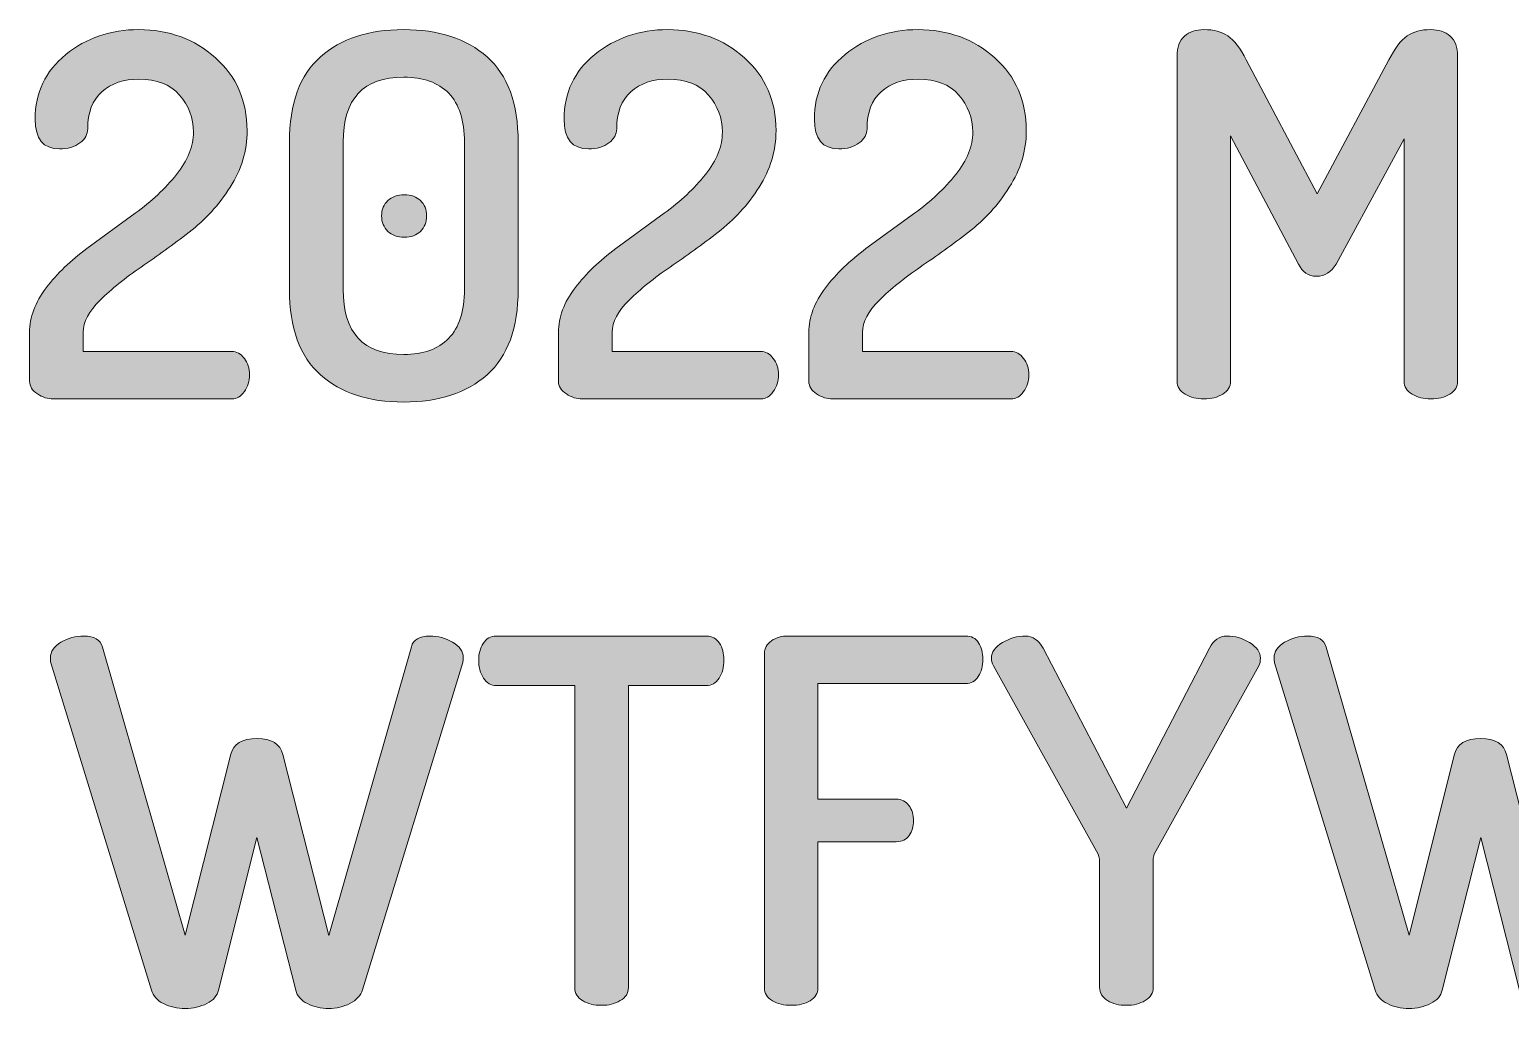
# Model space of a CAD drawing. Header units: inches. Extents: x 407.8 to 484.6, y -319.6 to -305.3.
# Drawn here: x 433.64 to 446.03, y -313.63 to -305.43 of the extents above; entities that cross this region are included whole.
import ezdxf

# ---------------------------------------------------------------- set-up
doc = ezdxf.new("R2010")
doc.units = ezdxf.units.IN
doc.header["$MEASUREMENT"] = 0
doc.layers.add('Layer 1', color=7, linetype='Continuous')

msp = doc.modelspace()

# ---------------------------------------------------------------- hatches: boundary and pattern name
at = {"layer": 'Layer 1', "true_color": 0xffffff}
h = msp.add_hatch(color=7, dxfattribs=at)
h.dxf.hatch_style = 2
edge = h.paths.add_edge_path()
edge.add_spline(control_points=[(433.638, -308.375), (433.638, -308.375), (433.638, -307.965), (433.638, -307.965), (433.638, -307.839), (433.684, -307.715), (433.777, -307.593), (433.869, -307.472), (433.982, -307.362), (434.117, -307.264), (434.117, -307.264), (434.523, -306.968), (434.523, -306.968), (434.659, -306.869), (434.774, -306.761), (434.868, -306.642), (434.963, -306.524), (435.01, -306.406), (435.01, -306.287), (435.01, -306.169), (434.971, -306.066), (434.894, -305.977), (434.816, -305.888), (434.702, -305.844), (434.553, -305.844), (434.426, -305.844), (434.323, -305.879), (434.244, -305.949), (434.165, -306.019), (434.125, -306.123), (434.125, -306.26), (434.125, -306.305), (434.103, -306.344), (434.06, -306.378), (434.016, -306.411), (433.959, -306.428), (433.888, -306.428), (433.753, -306.428), (433.685, -306.345), (433.685, -306.178), (433.685, -305.958), (433.77, -305.778), (433.941, -305.638), (434.112, -305.499), (434.316, -305.429), (434.553, -305.429), (434.804, -305.429), (435.018, -305.508), (435.194, -305.665), (435.37, -305.822), (435.459, -306.025), (435.459, -306.275), (435.459, -306.444), (435.411, -306.602), (435.317, -306.75), (435.222, -306.898), (435.108, -307.023), (434.974, -307.126), (434.84, -307.229), (434.706, -307.326), (434.572, -307.418), (434.438, -307.509), (434.324, -307.602), (434.229, -307.695), (434.134, -307.788), (434.087, -307.878), (434.087, -307.965), (434.087, -307.965), (434.087, -308.126), (434.087, -308.126), (434.087, -308.126), (435.332, -308.126), (435.332, -308.126), (435.371, -308.126), (435.406, -308.144), (435.436, -308.183), (435.465, -308.221), (435.48, -308.267), (435.48, -308.32), (435.48, -308.374), (435.465, -308.421), (435.436, -308.462), (435.406, -308.503), (435.372, -308.523), (435.333, -308.523), (435.333, -308.523), (433.836, -308.523), (433.836, -308.523), (433.791, -308.523), (433.747, -308.509), (433.704, -308.481), (433.66, -308.453), (433.638, -308.418), (433.638, -308.375)], knot_values=[0, 0, 0, 0, 1, 1, 1, 2, 2, 2, 3, 3, 3, 4, 4, 4, 5, 5, 5, 6, 6, 6, 7, 7, 7, 8, 8, 8, 9, 9, 9, 10, 10, 10, 11, 11, 11, 12, 12, 12, 13, 13, 13, 14, 14, 14, 15, 15, 15, 16, 16, 16, 17, 17, 17, 18, 18, 18, 19, 19, 19, 20, 20, 20, 21, 21, 21, 22, 22, 22, 23, 23, 23, 24, 24, 24, 25, 25, 25, 26, 26, 26, 27, 27, 27, 28, 28, 28, 29, 29, 29, 30, 30, 30, 31, 31, 31, 31], degree=3, periodic=1)
h = msp.add_hatch(color=7, dxfattribs=at)
h.dxf.hatch_style = 2
edge = h.paths.add_edge_path()
edge.add_spline(control_points=[(435.814, -307.605), (435.814, -307.605), (435.814, -306.373), (435.814, -306.373), (435.814, -306.048), (435.901, -305.81), (436.073, -305.657), (436.245, -305.505), (436.477, -305.429), (436.77, -305.429), (437.062, -305.429), (437.295, -305.505), (437.468, -305.657), (437.641, -305.81), (437.728, -306.048), (437.728, -306.373), (437.728, -306.373), (437.728, -307.605), (437.728, -307.605), (437.728, -307.929), (437.641, -308.168), (437.468, -308.32), (437.295, -308.473), (437.062, -308.549), (436.77, -308.549), (436.477, -308.549), (436.245, -308.473), (436.073, -308.32), (435.901, -308.168), (435.814, -307.929), (435.814, -307.605)], knot_values=[0, 0, 0, 0, 1, 1, 1, 2, 2, 2, 3, 3, 3, 4, 4, 4, 5, 5, 5, 6, 6, 6, 7, 7, 7, 8, 8, 8, 9, 9, 9, 10, 10, 10, 10], degree=3, periodic=1)
edge = h.paths.add_edge_path()
edge.add_spline(control_points=[(436.263, -307.605), (436.263, -307.969), (436.432, -308.151), (436.771, -308.151), (436.933, -308.151), (437.059, -308.106), (437.147, -308.015), (437.235, -307.925), (437.279, -307.788), (437.279, -307.605), (437.279, -307.605), (437.279, -306.373), (437.279, -306.373), (437.279, -306.19), (437.235, -306.053), (437.147, -305.962), (437.059, -305.872), (436.933, -305.827), (436.771, -305.827), (436.432, -305.827), (436.263, -306.009), (436.263, -306.373), (436.263, -306.373), (436.263, -307.605), (436.263, -307.605)], knot_values=[0, 0, 0, 0, 1, 1, 1, 2, 2, 2, 3, 3, 3, 4, 4, 4, 5, 5, 5, 6, 6, 6, 7, 7, 7, 8, 8, 8, 8], degree=3, periodic=1)
edge = h.paths.add_edge_path()
edge.add_spline(control_points=[(436.638, -307.119), (436.603, -307.085), (436.585, -307.042), (436.585, -306.989), (436.585, -306.936), (436.603, -306.893), (436.638, -306.861), (436.673, -306.829), (436.719, -306.813), (436.775, -306.813), (436.832, -306.813), (436.877, -306.829), (436.911, -306.861), (436.945, -306.893), (436.962, -306.936), (436.962, -306.989), (436.962, -307.042), (436.945, -307.085), (436.911, -307.119), (436.877, -307.152), (436.832, -307.169), (436.775, -307.169), (436.719, -307.169), (436.673, -307.152), (436.638, -307.119)], knot_values=[0, 0, 0, 0, 1, 1, 1, 2, 2, 2, 3, 3, 3, 4, 4, 4, 5, 5, 5, 6, 6, 6, 7, 7, 7, 8, 8, 8, 8], degree=3, periodic=1)
h = msp.add_hatch(color=7, dxfattribs=at)
h.dxf.hatch_style = 2
edge = h.paths.add_edge_path()
edge.add_spline(control_points=[(438.066, -308.375), (438.066, -308.375), (438.066, -307.965), (438.066, -307.965), (438.066, -307.839), (438.112, -307.715), (438.205, -307.593), (438.297, -307.472), (438.41, -307.362), (438.545, -307.264), (438.545, -307.264), (438.951, -306.968), (438.951, -306.968), (439.087, -306.869), (439.202, -306.761), (439.296, -306.642), (439.391, -306.524), (439.438, -306.406), (439.438, -306.287), (439.438, -306.169), (439.399, -306.066), (439.322, -305.977), (439.244, -305.888), (439.13, -305.844), (438.981, -305.844), (438.854, -305.844), (438.751, -305.879), (438.672, -305.949), (438.593, -306.019), (438.553, -306.123), (438.553, -306.26), (438.553, -306.305), (438.531, -306.344), (438.488, -306.378), (438.444, -306.411), (438.387, -306.428), (438.316, -306.428), (438.181, -306.428), (438.113, -306.345), (438.113, -306.178), (438.113, -305.958), (438.198, -305.778), (438.369, -305.638), (438.54, -305.499), (438.744, -305.429), (438.981, -305.429), (439.232, -305.429), (439.446, -305.508), (439.622, -305.665), (439.798, -305.822), (439.887, -306.025), (439.887, -306.275), (439.887, -306.444), (439.839, -306.602), (439.745, -306.75), (439.65, -306.898), (439.536, -307.023), (439.402, -307.126), (439.268, -307.229), (439.134, -307.326), (439, -307.418), (438.866, -307.509), (438.752, -307.602), (438.657, -307.695), (438.562, -307.788), (438.515, -307.878), (438.515, -307.965), (438.515, -307.965), (438.515, -308.126), (438.515, -308.126), (438.515, -308.126), (439.76, -308.126), (439.76, -308.126), (439.799, -308.126), (439.834, -308.144), (439.864, -308.183), (439.893, -308.221), (439.908, -308.267), (439.908, -308.32), (439.908, -308.374), (439.893, -308.421), (439.864, -308.462), (439.834, -308.503), (439.8, -308.523), (439.761, -308.523), (439.761, -308.523), (438.264, -308.523), (438.264, -308.523), (438.219, -308.523), (438.175, -308.509), (438.132, -308.481), (438.088, -308.453), (438.066, -308.418), (438.066, -308.375)], knot_values=[0, 0, 0, 0, 1, 1, 1, 2, 2, 2, 3, 3, 3, 4, 4, 4, 5, 5, 5, 6, 6, 6, 7, 7, 7, 8, 8, 8, 9, 9, 9, 10, 10, 10, 11, 11, 11, 12, 12, 12, 13, 13, 13, 14, 14, 14, 15, 15, 15, 16, 16, 16, 17, 17, 17, 18, 18, 18, 19, 19, 19, 20, 20, 20, 21, 21, 21, 22, 22, 22, 23, 23, 23, 24, 24, 24, 25, 25, 25, 26, 26, 26, 27, 27, 27, 28, 28, 28, 29, 29, 29, 30, 30, 30, 31, 31, 31, 31], degree=3, periodic=1)
h = msp.add_hatch(color=7, dxfattribs=at)
h.dxf.hatch_style = 2
edge = h.paths.add_edge_path()
edge.add_spline(control_points=[(440.162, -308.375), (440.162, -308.375), (440.162, -307.965), (440.162, -307.965), (440.162, -307.839), (440.208, -307.715), (440.3, -307.593), (440.392, -307.472), (440.506, -307.362), (440.64, -307.264), (440.64, -307.264), (441.047, -306.968), (441.047, -306.968), (441.182, -306.869), (441.297, -306.761), (441.392, -306.642), (441.486, -306.524), (441.534, -306.406), (441.534, -306.287), (441.534, -306.169), (441.495, -306.066), (441.417, -305.977), (441.339, -305.888), (441.226, -305.844), (441.076, -305.844), (440.949, -305.844), (440.846, -305.879), (440.767, -305.949), (440.688, -306.019), (440.649, -306.123), (440.649, -306.26), (440.649, -306.305), (440.627, -306.344), (440.583, -306.378), (440.539, -306.411), (440.482, -306.428), (440.412, -306.428), (440.276, -306.428), (440.208, -306.345), (440.208, -306.178), (440.208, -305.958), (440.294, -305.778), (440.465, -305.638), (440.635, -305.499), (440.839, -305.429), (441.076, -305.429), (441.327, -305.429), (441.541, -305.508), (441.718, -305.665), (441.894, -305.822), (441.982, -306.025), (441.982, -306.275), (441.982, -306.444), (441.935, -306.602), (441.84, -306.75), (441.746, -306.898), (441.632, -307.023), (441.498, -307.126), (441.363, -307.229), (441.229, -307.326), (441.095, -307.418), (440.961, -307.509), (440.847, -307.602), (440.752, -307.695), (440.658, -307.788), (440.611, -307.878), (440.611, -307.965), (440.611, -307.965), (440.611, -308.126), (440.611, -308.126), (440.611, -308.126), (441.855, -308.126), (441.855, -308.126), (441.895, -308.126), (441.929, -308.144), (441.959, -308.183), (441.989, -308.221), (442.004, -308.267), (442.004, -308.32), (442.004, -308.374), (441.989, -308.421), (441.959, -308.462), (441.93, -308.503), (441.896, -308.523), (441.856, -308.523), (441.856, -308.523), (440.36, -308.523), (440.36, -308.523), (440.315, -308.523), (440.27, -308.509), (440.227, -308.481), (440.184, -308.453), (440.162, -308.418), (440.162, -308.375)], knot_values=[0, 0, 0, 0, 1, 1, 1, 2, 2, 2, 3, 3, 3, 4, 4, 4, 5, 5, 5, 6, 6, 6, 7, 7, 7, 8, 8, 8, 9, 9, 9, 10, 10, 10, 11, 11, 11, 12, 12, 12, 13, 13, 13, 14, 14, 14, 15, 15, 15, 16, 16, 16, 17, 17, 17, 18, 18, 18, 19, 19, 19, 20, 20, 20, 21, 21, 21, 22, 22, 22, 23, 23, 23, 24, 24, 24, 25, 25, 25, 26, 26, 26, 27, 27, 27, 28, 28, 28, 29, 29, 29, 30, 30, 30, 31, 31, 31, 31], degree=3, periodic=1)
h = msp.add_hatch(color=7, dxfattribs=at)
h.dxf.hatch_style = 2
edge = h.paths.add_edge_path()
edge.add_spline(control_points=[(443.244, -308.375), (443.244, -308.375), (443.244, -305.653), (443.244, -305.653), (443.244, -305.577), (443.265, -305.521), (443.307, -305.484), (443.35, -305.447), (443.403, -305.429), (443.468, -305.429), (443.55, -305.429), (443.617, -305.446), (443.669, -305.482), (443.721, -305.517), (443.773, -305.584), (443.824, -305.683), (443.824, -305.683), (444.416, -306.805), (444.416, -306.805), (444.416, -306.805), (445.017, -305.683), (445.017, -305.683), (445.068, -305.584), (445.119, -305.517), (445.17, -305.482), (445.221, -305.446), (445.287, -305.429), (445.369, -305.429), (445.434, -305.429), (445.487, -305.447), (445.53, -305.484), (445.572, -305.521), (445.593, -305.577), (445.593, -305.653), (445.593, -305.653), (445.593, -308.375), (445.593, -308.375), (445.593, -308.42), (445.571, -308.456), (445.528, -308.483), (445.484, -308.51), (445.431, -308.523), (445.369, -308.523), (445.31, -308.523), (445.257, -308.51), (445.212, -308.483), (445.167, -308.456), (445.145, -308.42), (445.145, -308.375), (445.145, -308.375), (445.145, -306.343), (445.145, -306.343), (445.145, -306.343), (444.577, -307.393), (444.577, -307.393), (444.535, -307.461), (444.48, -307.495), (444.412, -307.495), (444.344, -307.495), (444.294, -307.461), (444.26, -307.393), (444.26, -307.393), (443.692, -306.318), (443.692, -306.318), (443.692, -306.318), (443.692, -308.375), (443.692, -308.375), (443.692, -308.42), (443.671, -308.456), (443.627, -308.483), (443.583, -308.51), (443.53, -308.523), (443.468, -308.523), (443.409, -308.523), (443.357, -308.51), (443.311, -308.483), (443.266, -308.456), (443.244, -308.42), (443.244, -308.375)], knot_values=[0, 0, 0, 0, 1, 1, 1, 2, 2, 2, 3, 3, 3, 4, 4, 4, 5, 5, 5, 6, 6, 6, 7, 7, 7, 8, 8, 8, 9, 9, 9, 10, 10, 10, 11, 11, 11, 12, 12, 12, 13, 13, 13, 14, 14, 14, 15, 15, 15, 16, 16, 16, 17, 17, 17, 18, 18, 18, 19, 19, 19, 20, 20, 20, 21, 21, 21, 22, 22, 22, 23, 23, 23, 24, 24, 24, 25, 25, 25, 26, 26, 26, 26], degree=3, periodic=1)
h = msp.add_hatch(color=7, dxfattribs=at)
h.dxf.hatch_style = 2
edge = h.paths.add_edge_path()
edge.add_spline(control_points=[(433.812, -310.691), (433.812, -310.64), (433.842, -310.597), (433.901, -310.562), (433.96, -310.526), (434.024, -310.509), (434.092, -310.509), (434.179, -310.509), (434.231, -310.54), (434.248, -310.602), (434.248, -310.602), (434.942, -313.015), (434.942, -313.015), (434.942, -313.015), (435.323, -311.5), (435.323, -311.5), (435.343, -311.412), (435.416, -311.368), (435.543, -311.368), (435.664, -311.368), (435.736, -311.413), (435.758, -311.502), (435.758, -311.502), (436.143, -313.018), (436.143, -313.018), (436.143, -313.018), (436.834, -310.599), (436.834, -310.599), (436.851, -310.539), (436.903, -310.509), (436.99, -310.509), (437.058, -310.509), (437.121, -310.526), (437.18, -310.561), (437.239, -310.596), (437.268, -310.638), (437.268, -310.688), (437.268, -310.708), (437.267, -310.722), (437.264, -310.73), (437.264, -310.73), (436.426, -313.473), (436.426, -313.473), (436.41, -313.522), (436.374, -313.561), (436.32, -313.588), (436.266, -313.615), (436.206, -313.629), (436.142, -313.629), (436.078, -313.629), (436.019, -313.615), (435.965, -313.589), (435.911, -313.562), (435.878, -313.525), (435.867, -313.477), (435.867, -313.477), (435.541, -312.196), (435.541, -312.196), (435.541, -312.196), (435.22, -313.475), (435.22, -313.475), (435.209, -313.523), (435.176, -313.561), (435.122, -313.588), (435.069, -313.615), (435.008, -313.629), (434.941, -313.629), (434.874, -313.629), (434.814, -313.615), (434.76, -313.589), (434.707, -313.562), (434.673, -313.525), (434.659, -313.476), (434.659, -313.476), (433.816, -310.733), (433.816, -310.733), (433.813, -310.725), (433.812, -310.711), (433.812, -310.691)], knot_values=[0, 0, 0, 0, 1, 1, 1, 2, 2, 2, 3, 3, 3, 4, 4, 4, 5, 5, 5, 6, 6, 6, 7, 7, 7, 8, 8, 8, 9, 9, 9, 10, 10, 10, 11, 11, 11, 12, 12, 12, 13, 13, 13, 14, 14, 14, 15, 15, 15, 16, 16, 16, 17, 17, 17, 18, 18, 18, 19, 19, 19, 20, 20, 20, 21, 21, 21, 22, 22, 22, 23, 23, 23, 24, 24, 24, 25, 25, 25, 26, 26, 26, 26], degree=3, periodic=1)
h = msp.add_hatch(color=7, dxfattribs=at)
h.dxf.hatch_style = 2
edge = h.paths.add_edge_path()
edge.add_spline(control_points=[(437.398, -310.714), (437.398, -310.66), (437.41, -310.612), (437.436, -310.571), (437.461, -310.53), (437.498, -310.509), (437.546, -310.509), (437.546, -310.509), (439.303, -310.509), (439.303, -310.509), (439.351, -310.509), (439.387, -310.529), (439.413, -310.569), (439.438, -310.609), (439.451, -310.656), (439.451, -310.71), (439.451, -310.77), (439.437, -310.82), (439.411, -310.862), (439.384, -310.903), (439.348, -310.924), (439.303, -310.924), (439.303, -310.924), (438.651, -310.924), (438.651, -310.924), (438.651, -310.924), (438.651, -313.455), (438.651, -313.455), (438.651, -313.501), (438.628, -313.537), (438.583, -313.563), (438.538, -313.59), (438.486, -313.603), (438.426, -313.603), (438.364, -313.603), (438.311, -313.59), (438.267, -313.563), (438.224, -313.537), (438.202, -313.501), (438.202, -313.455), (438.202, -313.455), (438.202, -310.924), (438.202, -310.924), (438.202, -310.924), (437.546, -310.924), (437.546, -310.924), (437.501, -310.924), (437.465, -310.903), (437.438, -310.862), (437.411, -310.82), (437.398, -310.771), (437.398, -310.714)], knot_values=[0, 0, 0, 0, 1, 1, 1, 2, 2, 2, 3, 3, 3, 4, 4, 4, 5, 5, 5, 6, 6, 6, 7, 7, 7, 8, 8, 8, 9, 9, 9, 10, 10, 10, 11, 11, 11, 12, 12, 12, 13, 13, 13, 14, 14, 14, 15, 15, 15, 16, 16, 16, 17, 17, 17, 17], degree=3, periodic=1)
h = msp.add_hatch(color=7, dxfattribs=at)
h.dxf.hatch_style = 2
edge = h.paths.add_edge_path()
edge.add_spline(control_points=[(439.79, -313.455), (439.79, -313.455), (439.79, -310.657), (439.79, -310.657), (439.79, -310.612), (439.809, -310.576), (439.849, -310.549), (439.888, -310.522), (439.935, -310.509), (439.988, -310.509), (439.988, -310.509), (441.474, -310.509), (441.474, -310.509), (441.522, -310.509), (441.558, -310.528), (441.582, -310.566), (441.606, -310.604), (441.618, -310.65), (441.618, -310.704), (441.618, -310.76), (441.606, -310.808), (441.58, -310.848), (441.555, -310.887), (441.519, -310.907), (441.474, -310.907), (441.474, -310.907), (440.238, -310.907), (440.238, -310.907), (440.238, -310.907), (440.238, -311.876), (440.238, -311.876), (440.238, -311.876), (440.894, -311.876), (440.894, -311.876), (440.939, -311.876), (440.975, -311.894), (441, -311.929), (441.026, -311.964), (441.038, -312.007), (441.038, -312.058), (441.038, -312.103), (441.026, -312.144), (441.002, -312.179), (440.978, -312.214), (440.942, -312.232), (440.894, -312.232), (440.894, -312.232), (440.238, -312.232), (440.238, -312.232), (440.238, -312.232), (440.238, -313.455), (440.238, -313.455), (440.238, -313.503), (440.216, -313.54), (440.173, -313.565), (440.129, -313.591), (440.076, -313.603), (440.014, -313.603), (439.955, -313.603), (439.902, -313.591), (439.857, -313.565), (439.812, -313.54), (439.79, -313.503), (439.79, -313.455)], knot_values=[0, 0, 0, 0, 1, 1, 1, 2, 2, 2, 3, 3, 3, 4, 4, 4, 5, 5, 5, 6, 6, 6, 7, 7, 7, 8, 8, 8, 9, 9, 9, 10, 10, 10, 11, 11, 11, 12, 12, 12, 13, 13, 13, 14, 14, 14, 15, 15, 15, 16, 16, 16, 17, 17, 17, 18, 18, 18, 19, 19, 19, 20, 20, 20, 21, 21, 21, 21], degree=3, periodic=1)
h = msp.add_hatch(color=7, dxfattribs=at)
h.dxf.hatch_style = 2
edge = h.paths.add_edge_path()
edge.add_spline(control_points=[(441.69, -310.695), (441.69, -310.644), (441.721, -310.601), (441.783, -310.564), (441.845, -310.527), (441.909, -310.509), (441.974, -310.509), (442.036, -310.509), (442.085, -310.543), (442.122, -310.61), (442.122, -310.61), (442.821, -311.952), (442.821, -311.952), (442.821, -311.952), (443.515, -310.61), (443.515, -310.61), (443.549, -310.543), (443.598, -310.509), (443.663, -310.509), (443.728, -310.509), (443.791, -310.527), (443.851, -310.564), (443.912, -310.601), (443.942, -310.644), (443.942, -310.695), (443.942, -310.721), (443.938, -310.742), (443.93, -310.759), (443.93, -310.759), (443.053, -312.338), (443.053, -312.338), (443.048, -312.355), (443.045, -312.37), (443.045, -312.384), (443.045, -312.384), (443.045, -313.455), (443.045, -313.455), (443.045, -313.5), (443.022, -313.536), (442.977, -313.563), (442.932, -313.59), (442.88, -313.603), (442.821, -313.603), (442.759, -313.603), (442.706, -313.59), (442.662, -313.563), (442.618, -313.536), (442.596, -313.5), (442.596, -313.455), (442.596, -313.455), (442.596, -312.384), (442.596, -312.384), (442.596, -312.379), (442.592, -312.363), (442.583, -312.338), (442.583, -312.338), (441.707, -310.759), (441.707, -310.759), (441.696, -310.736), (441.69, -310.715), (441.69, -310.695)], knot_values=[0, 0, 0, 0, 1, 1, 1, 2, 2, 2, 3, 3, 3, 4, 4, 4, 5, 5, 5, 6, 6, 6, 7, 7, 7, 8, 8, 8, 9, 9, 9, 10, 10, 10, 11, 11, 11, 12, 12, 12, 13, 13, 13, 14, 14, 14, 15, 15, 15, 16, 16, 16, 17, 17, 17, 18, 18, 18, 19, 19, 19, 20, 20, 20, 20], degree=3, periodic=1)
h = msp.add_hatch(color=7, dxfattribs=at)
h.dxf.hatch_style = 2
edge = h.paths.add_edge_path()
edge.add_spline(control_points=[(444.057, -310.691), (444.057, -310.64), (444.086, -310.597), (444.145, -310.562), (444.205, -310.526), (444.268, -310.509), (444.336, -310.509), (444.424, -310.509), (444.476, -310.54), (444.493, -310.602), (444.493, -310.602), (445.187, -313.015), (445.187, -313.015), (445.187, -313.015), (445.568, -311.5), (445.568, -311.5), (445.587, -311.412), (445.66, -311.368), (445.787, -311.368), (445.909, -311.368), (445.98, -311.413), (446.002, -311.502), (446.002, -311.502), (446.387, -313.018), (446.387, -313.018), (446.387, -313.018), (447.079, -310.599), (447.079, -310.599), (447.096, -310.539), (447.148, -310.509), (447.235, -310.509), (447.302, -310.509), (447.365, -310.526), (447.424, -310.561), (447.483, -310.596), (447.513, -310.638), (447.513, -310.688), (447.513, -310.708), (447.511, -310.722), (447.508, -310.73), (447.508, -310.73), (446.671, -313.473), (446.671, -313.473), (446.654, -313.522), (446.619, -313.561), (446.564, -313.588), (446.51, -313.615), (446.451, -313.629), (446.387, -313.629), (446.323, -313.629), (446.264, -313.615), (446.209, -313.589), (446.155, -313.562), (446.122, -313.525), (446.111, -313.477), (446.111, -313.477), (445.786, -312.196), (445.786, -312.196), (445.786, -312.196), (445.464, -313.475), (445.464, -313.475), (445.453, -313.523), (445.421, -313.561), (445.367, -313.588), (445.313, -313.615), (445.253, -313.629), (445.186, -313.629), (445.119, -313.629), (445.058, -313.615), (445.005, -313.589), (444.951, -313.562), (444.917, -313.525), (444.903, -313.476), (444.903, -313.476), (444.061, -310.733), (444.061, -310.733), (444.058, -310.725), (444.057, -310.711), (444.057, -310.691)], knot_values=[0, 0, 0, 0, 1, 1, 1, 2, 2, 2, 3, 3, 3, 4, 4, 4, 5, 5, 5, 6, 6, 6, 7, 7, 7, 8, 8, 8, 9, 9, 9, 10, 10, 10, 11, 11, 11, 12, 12, 12, 13, 13, 13, 14, 14, 14, 15, 15, 15, 16, 16, 16, 17, 17, 17, 18, 18, 18, 19, 19, 19, 20, 20, 20, 21, 21, 21, 22, 22, 22, 23, 23, 23, 24, 24, 24, 25, 25, 25, 26, 26, 26, 26], degree=3, periodic=1)

# ---------------------------------------------------------------- linework, layer by layer
at = {"layer": 'Layer 1', "lineweight": 0}
for points, knots in [([(433.638, -308.375), (433.638, -308.375), (433.638, -307.965), (433.638, -307.965), (433.638, -307.839), (433.684, -307.715), (433.777, -307.593), (433.869, -307.472), (433.982, -307.362), (434.117, -307.264), (434.117, -307.264), (434.523, -306.968), (434.523, -306.968), (434.659, -306.869), (434.774, -306.761), (434.868, -306.642), (434.963, -306.524), (435.01, -306.406), (435.01, -306.287), (435.01, -306.169), (434.971, -306.066), (434.894, -305.977), (434.816, -305.888), (434.702, -305.844), (434.553, -305.844), (434.426, -305.844), (434.323, -305.879), (434.244, -305.949), (434.165, -306.019), (434.125, -306.123), (434.125, -306.26), (434.125, -306.305), (434.103, -306.344), (434.06, -306.378), (434.016, -306.411), (433.959, -306.428), (433.888, -306.428), (433.753, -306.428), (433.685, -306.345), (433.685, -306.178), (433.685, -305.958), (433.77, -305.778), (433.941, -305.638), (434.112, -305.499), (434.316, -305.429), (434.553, -305.429), (434.804, -305.429), (435.018, -305.508), (435.194, -305.665), (435.37, -305.822), (435.459, -306.025), (435.459, -306.275), (435.459, -306.444), (435.411, -306.602), (435.317, -306.75), (435.222, -306.898), (435.108, -307.023), (434.974, -307.126), (434.84, -307.229), (434.706, -307.326), (434.572, -307.418), (434.438, -307.509), (434.324, -307.602), (434.229, -307.695), (434.134, -307.788), (434.087, -307.878), (434.087, -307.965), (434.087, -307.965), (434.087, -308.126), (434.087, -308.126), (434.087, -308.126), (435.332, -308.126), (435.332, -308.126), (435.371, -308.126), (435.406, -308.144), (435.436, -308.183), (435.465, -308.221), (435.48, -308.267), (435.48, -308.32), (435.48, -308.374), (435.465, -308.421), (435.436, -308.462), (435.406, -308.503), (435.372, -308.523), (435.333, -308.523), (435.333, -308.523), (433.836, -308.523), (433.836, -308.523), (433.791, -308.523), (433.747, -308.509), (433.704, -308.481), (433.66, -308.453), (433.638, -308.418), (433.638, -308.375)], [0, 0, 0, 0, 1, 1, 1, 2, 2, 2, 3, 3, 3, 4, 4, 4, 5, 5, 5, 6, 6, 6, 7, 7, 7, 8, 8, 8, 9, 9, 9, 10, 10, 10, 11, 11, 11, 12, 12, 12, 13, 13, 13, 14, 14, 14, 15, 15, 15, 16, 16, 16, 17, 17, 17, 18, 18, 18, 19, 19, 19, 20, 20, 20, 21, 21, 21, 22, 22, 22, 23, 23, 23, 24, 24, 24, 25, 25, 25, 26, 26, 26, 27, 27, 27, 28, 28, 28, 29, 29, 29, 30, 30, 30, 31, 31, 31, 31]), ([(435.814, -307.605), (435.814, -307.605), (435.814, -306.373), (435.814, -306.373), (435.814, -306.048), (435.901, -305.81), (436.073, -305.657), (436.245, -305.505), (436.477, -305.429), (436.77, -305.429), (437.062, -305.429), (437.295, -305.505), (437.468, -305.657), (437.641, -305.81), (437.728, -306.048), (437.728, -306.373), (437.728, -306.373), (437.728, -307.605), (437.728, -307.605), (437.728, -307.929), (437.641, -308.168), (437.468, -308.32), (437.295, -308.473), (437.062, -308.549), (436.77, -308.549), (436.477, -308.549), (436.245, -308.473), (436.073, -308.32), (435.901, -308.168), (435.814, -307.929), (435.814, -307.605)], [0, 0, 0, 0, 1, 1, 1, 2, 2, 2, 3, 3, 3, 4, 4, 4, 5, 5, 5, 6, 6, 6, 7, 7, 7, 8, 8, 8, 9, 9, 9, 10, 10, 10, 10]), ([(438.066, -308.375), (438.066, -308.375), (438.066, -307.965), (438.066, -307.965), (438.066, -307.839), (438.112, -307.715), (438.205, -307.593), (438.297, -307.472), (438.41, -307.362), (438.545, -307.264), (438.545, -307.264), (438.951, -306.968), (438.951, -306.968), (439.087, -306.869), (439.202, -306.761), (439.296, -306.642), (439.391, -306.524), (439.438, -306.406), (439.438, -306.287), (439.438, -306.169), (439.399, -306.066), (439.322, -305.977), (439.244, -305.888), (439.13, -305.844), (438.981, -305.844), (438.854, -305.844), (438.751, -305.879), (438.672, -305.949), (438.593, -306.019), (438.553, -306.123), (438.553, -306.26), (438.553, -306.305), (438.531, -306.344), (438.488, -306.378), (438.444, -306.411), (438.387, -306.428), (438.316, -306.428), (438.181, -306.428), (438.113, -306.345), (438.113, -306.178), (438.113, -305.958), (438.198, -305.778), (438.369, -305.638), (438.54, -305.499), (438.744, -305.429), (438.981, -305.429), (439.232, -305.429), (439.446, -305.508), (439.622, -305.665), (439.798, -305.822), (439.887, -306.025), (439.887, -306.275), (439.887, -306.444), (439.839, -306.602), (439.745, -306.75), (439.65, -306.898), (439.536, -307.023), (439.402, -307.126), (439.268, -307.229), (439.134, -307.326), (439, -307.418), (438.866, -307.509), (438.752, -307.602), (438.657, -307.695), (438.562, -307.788), (438.515, -307.878), (438.515, -307.965), (438.515, -307.965), (438.515, -308.126), (438.515, -308.126), (438.515, -308.126), (439.76, -308.126), (439.76, -308.126), (439.799, -308.126), (439.834, -308.144), (439.864, -308.183), (439.893, -308.221), (439.908, -308.267), (439.908, -308.32), (439.908, -308.374), (439.893, -308.421), (439.864, -308.462), (439.834, -308.503), (439.8, -308.523), (439.761, -308.523), (439.761, -308.523), (438.264, -308.523), (438.264, -308.523), (438.219, -308.523), (438.175, -308.509), (438.132, -308.481), (438.088, -308.453), (438.066, -308.418), (438.066, -308.375)], [0, 0, 0, 0, 1, 1, 1, 2, 2, 2, 3, 3, 3, 4, 4, 4, 5, 5, 5, 6, 6, 6, 7, 7, 7, 8, 8, 8, 9, 9, 9, 10, 10, 10, 11, 11, 11, 12, 12, 12, 13, 13, 13, 14, 14, 14, 15, 15, 15, 16, 16, 16, 17, 17, 17, 18, 18, 18, 19, 19, 19, 20, 20, 20, 21, 21, 21, 22, 22, 22, 23, 23, 23, 24, 24, 24, 25, 25, 25, 26, 26, 26, 27, 27, 27, 28, 28, 28, 29, 29, 29, 30, 30, 30, 31, 31, 31, 31]), ([(440.162, -308.375), (440.162, -308.375), (440.162, -307.965), (440.162, -307.965), (440.162, -307.839), (440.208, -307.715), (440.3, -307.593), (440.392, -307.472), (440.506, -307.362), (440.64, -307.264), (440.64, -307.264), (441.047, -306.968), (441.047, -306.968), (441.182, -306.869), (441.297, -306.761), (441.392, -306.642), (441.486, -306.524), (441.534, -306.406), (441.534, -306.287), (441.534, -306.169), (441.495, -306.066), (441.417, -305.977), (441.339, -305.888), (441.226, -305.844), (441.076, -305.844), (440.949, -305.844), (440.846, -305.879), (440.767, -305.949), (440.688, -306.019), (440.649, -306.123), (440.649, -306.26), (440.649, -306.305), (440.627, -306.344), (440.583, -306.378), (440.539, -306.411), (440.482, -306.428), (440.412, -306.428), (440.276, -306.428), (440.208, -306.345), (440.208, -306.178), (440.208, -305.958), (440.294, -305.778), (440.465, -305.638), (440.635, -305.499), (440.839, -305.429), (441.076, -305.429), (441.327, -305.429), (441.541, -305.508), (441.718, -305.665), (441.894, -305.822), (441.982, -306.025), (441.982, -306.275), (441.982, -306.444), (441.935, -306.602), (441.84, -306.75), (441.746, -306.898), (441.632, -307.023), (441.498, -307.126), (441.363, -307.229), (441.229, -307.326), (441.095, -307.418), (440.961, -307.509), (440.847, -307.602), (440.752, -307.695), (440.658, -307.788), (440.611, -307.878), (440.611, -307.965), (440.611, -307.965), (440.611, -308.126), (440.611, -308.126), (440.611, -308.126), (441.855, -308.126), (441.855, -308.126), (441.895, -308.126), (441.929, -308.144), (441.959, -308.183), (441.989, -308.221), (442.004, -308.267), (442.004, -308.32), (442.004, -308.374), (441.989, -308.421), (441.959, -308.462), (441.93, -308.503), (441.896, -308.523), (441.856, -308.523), (441.856, -308.523), (440.36, -308.523), (440.36, -308.523), (440.315, -308.523), (440.27, -308.509), (440.227, -308.481), (440.184, -308.453), (440.162, -308.418), (440.162, -308.375)], [0, 0, 0, 0, 1, 1, 1, 2, 2, 2, 3, 3, 3, 4, 4, 4, 5, 5, 5, 6, 6, 6, 7, 7, 7, 8, 8, 8, 9, 9, 9, 10, 10, 10, 11, 11, 11, 12, 12, 12, 13, 13, 13, 14, 14, 14, 15, 15, 15, 16, 16, 16, 17, 17, 17, 18, 18, 18, 19, 19, 19, 20, 20, 20, 21, 21, 21, 22, 22, 22, 23, 23, 23, 24, 24, 24, 25, 25, 25, 26, 26, 26, 27, 27, 27, 28, 28, 28, 29, 29, 29, 30, 30, 30, 31, 31, 31, 31]), ([(443.244, -308.375), (443.244, -308.375), (443.244, -305.653), (443.244, -305.653), (443.244, -305.577), (443.265, -305.521), (443.307, -305.484), (443.35, -305.447), (443.403, -305.429), (443.468, -305.429), (443.55, -305.429), (443.617, -305.446), (443.669, -305.482), (443.721, -305.517), (443.773, -305.584), (443.824, -305.683), (443.824, -305.683), (444.416, -306.805), (444.416, -306.805), (444.416, -306.805), (445.017, -305.683), (445.017, -305.683), (445.068, -305.584), (445.119, -305.517), (445.17, -305.482), (445.221, -305.446), (445.287, -305.429), (445.369, -305.429), (445.434, -305.429), (445.487, -305.447), (445.53, -305.484), (445.572, -305.521), (445.593, -305.577), (445.593, -305.653), (445.593, -305.653), (445.593, -308.375), (445.593, -308.375), (445.593, -308.42), (445.571, -308.456), (445.528, -308.483), (445.484, -308.51), (445.431, -308.523), (445.369, -308.523), (445.31, -308.523), (445.257, -308.51), (445.212, -308.483), (445.167, -308.456), (445.145, -308.42), (445.145, -308.375), (445.145, -308.375), (445.145, -306.343), (445.145, -306.343), (445.145, -306.343), (444.577, -307.393), (444.577, -307.393), (444.535, -307.461), (444.48, -307.495), (444.412, -307.495), (444.344, -307.495), (444.294, -307.461), (444.26, -307.393), (444.26, -307.393), (443.692, -306.318), (443.692, -306.318), (443.692, -306.318), (443.692, -308.375), (443.692, -308.375), (443.692, -308.42), (443.671, -308.456), (443.627, -308.483), (443.583, -308.51), (443.53, -308.523), (443.468, -308.523), (443.409, -308.523), (443.357, -308.51), (443.311, -308.483), (443.266, -308.456), (443.244, -308.42), (443.244, -308.375)], [0, 0, 0, 0, 1, 1, 1, 2, 2, 2, 3, 3, 3, 4, 4, 4, 5, 5, 5, 6, 6, 6, 7, 7, 7, 8, 8, 8, 9, 9, 9, 10, 10, 10, 11, 11, 11, 12, 12, 12, 13, 13, 13, 14, 14, 14, 15, 15, 15, 16, 16, 16, 17, 17, 17, 18, 18, 18, 19, 19, 19, 20, 20, 20, 21, 21, 21, 22, 22, 22, 23, 23, 23, 24, 24, 24, 25, 25, 25, 26, 26, 26, 26]), ([(436.263, -307.605), (436.263, -307.969), (436.432, -308.151), (436.771, -308.151), (436.933, -308.151), (437.059, -308.106), (437.147, -308.015), (437.235, -307.925), (437.279, -307.788), (437.279, -307.605), (437.279, -307.605), (437.279, -306.373), (437.279, -306.373), (437.279, -306.19), (437.235, -306.053), (437.147, -305.962), (437.059, -305.872), (436.933, -305.827), (436.771, -305.827), (436.432, -305.827), (436.263, -306.009), (436.263, -306.373), (436.263, -306.373), (436.263, -307.605), (436.263, -307.605)], [0, 0, 0, 0, 1, 1, 1, 2, 2, 2, 3, 3, 3, 4, 4, 4, 5, 5, 5, 6, 6, 6, 7, 7, 7, 8, 8, 8, 8]), ([(436.638, -307.119), (436.603, -307.085), (436.585, -307.042), (436.585, -306.989), (436.585, -306.936), (436.603, -306.893), (436.638, -306.861), (436.673, -306.829), (436.719, -306.813), (436.775, -306.813), (436.832, -306.813), (436.877, -306.829), (436.911, -306.861), (436.945, -306.893), (436.962, -306.936), (436.962, -306.989), (436.962, -307.042), (436.945, -307.085), (436.911, -307.119), (436.877, -307.152), (436.832, -307.169), (436.775, -307.169), (436.719, -307.169), (436.673, -307.152), (436.638, -307.119)], [0, 0, 0, 0, 1, 1, 1, 2, 2, 2, 3, 3, 3, 4, 4, 4, 5, 5, 5, 6, 6, 6, 7, 7, 7, 8, 8, 8, 8]), ([(433.812, -310.691), (433.812, -310.64), (433.842, -310.597), (433.901, -310.562), (433.96, -310.526), (434.024, -310.509), (434.092, -310.509), (434.179, -310.509), (434.231, -310.54), (434.248, -310.602), (434.248, -310.602), (434.942, -313.015), (434.942, -313.015), (434.942, -313.015), (435.323, -311.5), (435.323, -311.5), (435.343, -311.412), (435.416, -311.368), (435.543, -311.368), (435.664, -311.368), (435.736, -311.413), (435.758, -311.502), (435.758, -311.502), (436.143, -313.018), (436.143, -313.018), (436.143, -313.018), (436.834, -310.599), (436.834, -310.599), (436.851, -310.539), (436.903, -310.509), (436.99, -310.509), (437.058, -310.509), (437.121, -310.526), (437.18, -310.561), (437.239, -310.596), (437.268, -310.638), (437.268, -310.688), (437.268, -310.708), (437.267, -310.722), (437.264, -310.73), (437.264, -310.73), (436.426, -313.473), (436.426, -313.473), (436.41, -313.522), (436.374, -313.561), (436.32, -313.588), (436.266, -313.615), (436.206, -313.629), (436.142, -313.629), (436.078, -313.629), (436.019, -313.615), (435.965, -313.589), (435.911, -313.562), (435.878, -313.525), (435.867, -313.477), (435.867, -313.477), (435.541, -312.196), (435.541, -312.196), (435.541, -312.196), (435.22, -313.475), (435.22, -313.475), (435.209, -313.523), (435.176, -313.561), (435.122, -313.588), (435.069, -313.615), (435.008, -313.629), (434.941, -313.629), (434.874, -313.629), (434.814, -313.615), (434.76, -313.589), (434.707, -313.562), (434.673, -313.525), (434.659, -313.476), (434.659, -313.476), (433.816, -310.733), (433.816, -310.733), (433.813, -310.725), (433.812, -310.711), (433.812, -310.691)], [0, 0, 0, 0, 1, 1, 1, 2, 2, 2, 3, 3, 3, 4, 4, 4, 5, 5, 5, 6, 6, 6, 7, 7, 7, 8, 8, 8, 9, 9, 9, 10, 10, 10, 11, 11, 11, 12, 12, 12, 13, 13, 13, 14, 14, 14, 15, 15, 15, 16, 16, 16, 17, 17, 17, 18, 18, 18, 19, 19, 19, 20, 20, 20, 21, 21, 21, 22, 22, 22, 23, 23, 23, 24, 24, 24, 25, 25, 25, 26, 26, 26, 26]), ([(437.398, -310.714), (437.398, -310.66), (437.41, -310.612), (437.436, -310.571), (437.461, -310.53), (437.498, -310.509), (437.546, -310.509), (437.546, -310.509), (439.303, -310.509), (439.303, -310.509), (439.351, -310.509), (439.387, -310.529), (439.413, -310.569), (439.438, -310.609), (439.451, -310.656), (439.451, -310.71), (439.451, -310.77), (439.437, -310.82), (439.411, -310.862), (439.384, -310.903), (439.348, -310.924), (439.303, -310.924), (439.303, -310.924), (438.651, -310.924), (438.651, -310.924), (438.651, -310.924), (438.651, -313.455), (438.651, -313.455), (438.651, -313.501), (438.628, -313.537), (438.583, -313.563), (438.538, -313.59), (438.486, -313.603), (438.426, -313.603), (438.364, -313.603), (438.311, -313.59), (438.267, -313.563), (438.224, -313.537), (438.202, -313.501), (438.202, -313.455), (438.202, -313.455), (438.202, -310.924), (438.202, -310.924), (438.202, -310.924), (437.546, -310.924), (437.546, -310.924), (437.501, -310.924), (437.465, -310.903), (437.438, -310.862), (437.411, -310.82), (437.398, -310.771), (437.398, -310.714)], [0, 0, 0, 0, 1, 1, 1, 2, 2, 2, 3, 3, 3, 4, 4, 4, 5, 5, 5, 6, 6, 6, 7, 7, 7, 8, 8, 8, 9, 9, 9, 10, 10, 10, 11, 11, 11, 12, 12, 12, 13, 13, 13, 14, 14, 14, 15, 15, 15, 16, 16, 16, 17, 17, 17, 17]), ([(439.79, -313.455), (439.79, -313.455), (439.79, -310.657), (439.79, -310.657), (439.79, -310.612), (439.809, -310.576), (439.849, -310.549), (439.888, -310.522), (439.935, -310.509), (439.988, -310.509), (439.988, -310.509), (441.474, -310.509), (441.474, -310.509), (441.522, -310.509), (441.558, -310.528), (441.582, -310.566), (441.606, -310.604), (441.618, -310.65), (441.618, -310.704), (441.618, -310.76), (441.606, -310.808), (441.58, -310.848), (441.555, -310.887), (441.519, -310.907), (441.474, -310.907), (441.474, -310.907), (440.238, -310.907), (440.238, -310.907), (440.238, -310.907), (440.238, -311.876), (440.238, -311.876), (440.238, -311.876), (440.894, -311.876), (440.894, -311.876), (440.939, -311.876), (440.975, -311.894), (441, -311.929), (441.026, -311.964), (441.038, -312.007), (441.038, -312.058), (441.038, -312.103), (441.026, -312.144), (441.002, -312.179), (440.978, -312.214), (440.942, -312.232), (440.894, -312.232), (440.894, -312.232), (440.238, -312.232), (440.238, -312.232), (440.238, -312.232), (440.238, -313.455), (440.238, -313.455), (440.238, -313.503), (440.216, -313.54), (440.173, -313.565), (440.129, -313.591), (440.076, -313.603), (440.014, -313.603), (439.955, -313.603), (439.902, -313.591), (439.857, -313.565), (439.812, -313.54), (439.79, -313.503), (439.79, -313.455)], [0, 0, 0, 0, 1, 1, 1, 2, 2, 2, 3, 3, 3, 4, 4, 4, 5, 5, 5, 6, 6, 6, 7, 7, 7, 8, 8, 8, 9, 9, 9, 10, 10, 10, 11, 11, 11, 12, 12, 12, 13, 13, 13, 14, 14, 14, 15, 15, 15, 16, 16, 16, 17, 17, 17, 18, 18, 18, 19, 19, 19, 20, 20, 20, 21, 21, 21, 21]), ([(441.69, -310.695), (441.69, -310.644), (441.721, -310.601), (441.783, -310.564), (441.845, -310.527), (441.909, -310.509), (441.974, -310.509), (442.036, -310.509), (442.085, -310.543), (442.122, -310.61), (442.122, -310.61), (442.821, -311.952), (442.821, -311.952), (442.821, -311.952), (443.515, -310.61), (443.515, -310.61), (443.549, -310.543), (443.598, -310.509), (443.663, -310.509), (443.728, -310.509), (443.791, -310.527), (443.851, -310.564), (443.912, -310.601), (443.942, -310.644), (443.942, -310.695), (443.942, -310.721), (443.938, -310.742), (443.93, -310.759), (443.93, -310.759), (443.053, -312.338), (443.053, -312.338), (443.048, -312.355), (443.045, -312.37), (443.045, -312.384), (443.045, -312.384), (443.045, -313.455), (443.045, -313.455), (443.045, -313.5), (443.022, -313.536), (442.977, -313.563), (442.932, -313.59), (442.88, -313.603), (442.821, -313.603), (442.759, -313.603), (442.706, -313.59), (442.662, -313.563), (442.618, -313.536), (442.596, -313.5), (442.596, -313.455), (442.596, -313.455), (442.596, -312.384), (442.596, -312.384), (442.596, -312.379), (442.592, -312.363), (442.583, -312.338), (442.583, -312.338), (441.707, -310.759), (441.707, -310.759), (441.696, -310.736), (441.69, -310.715), (441.69, -310.695)], [0, 0, 0, 0, 1, 1, 1, 2, 2, 2, 3, 3, 3, 4, 4, 4, 5, 5, 5, 6, 6, 6, 7, 7, 7, 8, 8, 8, 9, 9, 9, 10, 10, 10, 11, 11, 11, 12, 12, 12, 13, 13, 13, 14, 14, 14, 15, 15, 15, 16, 16, 16, 17, 17, 17, 18, 18, 18, 19, 19, 19, 20, 20, 20, 20]), ([(444.057, -310.691), (444.057, -310.64), (444.086, -310.597), (444.145, -310.562), (444.205, -310.526), (444.268, -310.509), (444.336, -310.509), (444.424, -310.509), (444.476, -310.54), (444.493, -310.602), (444.493, -310.602), (445.187, -313.015), (445.187, -313.015), (445.187, -313.015), (445.568, -311.5), (445.568, -311.5), (445.587, -311.412), (445.66, -311.368), (445.787, -311.368), (445.909, -311.368), (445.98, -311.413), (446.002, -311.502), (446.002, -311.502), (446.387, -313.018), (446.387, -313.018), (446.387, -313.018), (447.079, -310.599), (447.079, -310.599), (447.096, -310.539), (447.148, -310.509), (447.235, -310.509), (447.302, -310.509), (447.365, -310.526), (447.424, -310.561), (447.483, -310.596), (447.513, -310.638), (447.513, -310.688), (447.513, -310.708), (447.511, -310.722), (447.508, -310.73), (447.508, -310.73), (446.671, -313.473), (446.671, -313.473), (446.654, -313.522), (446.619, -313.561), (446.564, -313.588), (446.51, -313.615), (446.451, -313.629), (446.387, -313.629), (446.323, -313.629), (446.264, -313.615), (446.209, -313.589), (446.155, -313.562), (446.122, -313.525), (446.111, -313.477), (446.111, -313.477), (445.786, -312.196), (445.786, -312.196), (445.786, -312.196), (445.464, -313.475), (445.464, -313.475), (445.453, -313.523), (445.421, -313.561), (445.367, -313.588), (445.313, -313.615), (445.253, -313.629), (445.186, -313.629), (445.119, -313.629), (445.058, -313.615), (445.005, -313.589), (444.951, -313.562), (444.917, -313.525), (444.903, -313.476), (444.903, -313.476), (444.061, -310.733), (444.061, -310.733), (444.058, -310.725), (444.057, -310.711), (444.057, -310.691)], [0, 0, 0, 0, 1, 1, 1, 2, 2, 2, 3, 3, 3, 4, 4, 4, 5, 5, 5, 6, 6, 6, 7, 7, 7, 8, 8, 8, 9, 9, 9, 10, 10, 10, 11, 11, 11, 12, 12, 12, 13, 13, 13, 14, 14, 14, 15, 15, 15, 16, 16, 16, 17, 17, 17, 18, 18, 18, 19, 19, 19, 20, 20, 20, 21, 21, 21, 22, 22, 22, 23, 23, 23, 24, 24, 24, 25, 25, 25, 26, 26, 26, 26])]:
    msp.add_open_spline(points, degree=3, knots=knots, dxfattribs=at)

doc.saveas('drawing.dxf')
